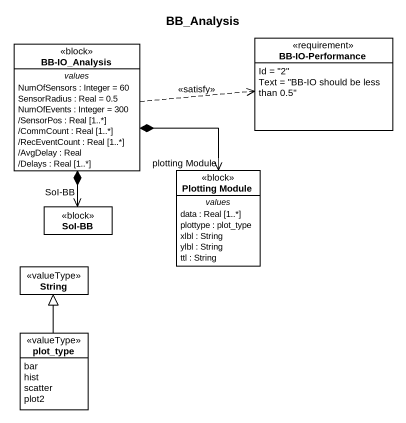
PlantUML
@startuml
title BB_Analysis
hide circle
hide empty members
class "BB-IO_Analysis" as BB_IO_Analysis <<block>> {
  -- values --
  NumOfSensors : Integer = 60
  SensorRadius : Real = 0.5
  NumOfEvents : Integer = 300
  /SensorPos : Real [1..*]
  /CommCount : Real [1..*]
  /RecEventCount : Real [1..*]
  /AvgDelay : Real
  /Delays : Real [1..*]
}
class "BB-IO-Performance" as BB_IO_Performance <<requirement>> {
  Id = "2"
  Text = "BB-IO should be less than 0.5"
}
class "Plotting Module" as Plotting_Module <<block>> {
  -- values --
  data : Real [1..*]
  plottype : plot_type
  xlbl : String
  ylbl : String
  ttl : String
}
class "SoI-BB" as SoI_BB <<block>>
class String <<valueType>>
enum plot_type <<valueType>> {
  bar
  hist
  scatter
  plot2
}
BB_IO_Analysis .right.> BB_IO_Performance : <<satisfy>>
BB_IO_Analysis *--> "plotting Module" Plotting_Module
BB_IO_Analysis *--> "SoI-BB" SoI_BB
plot_type -up-|> String
@enduml
